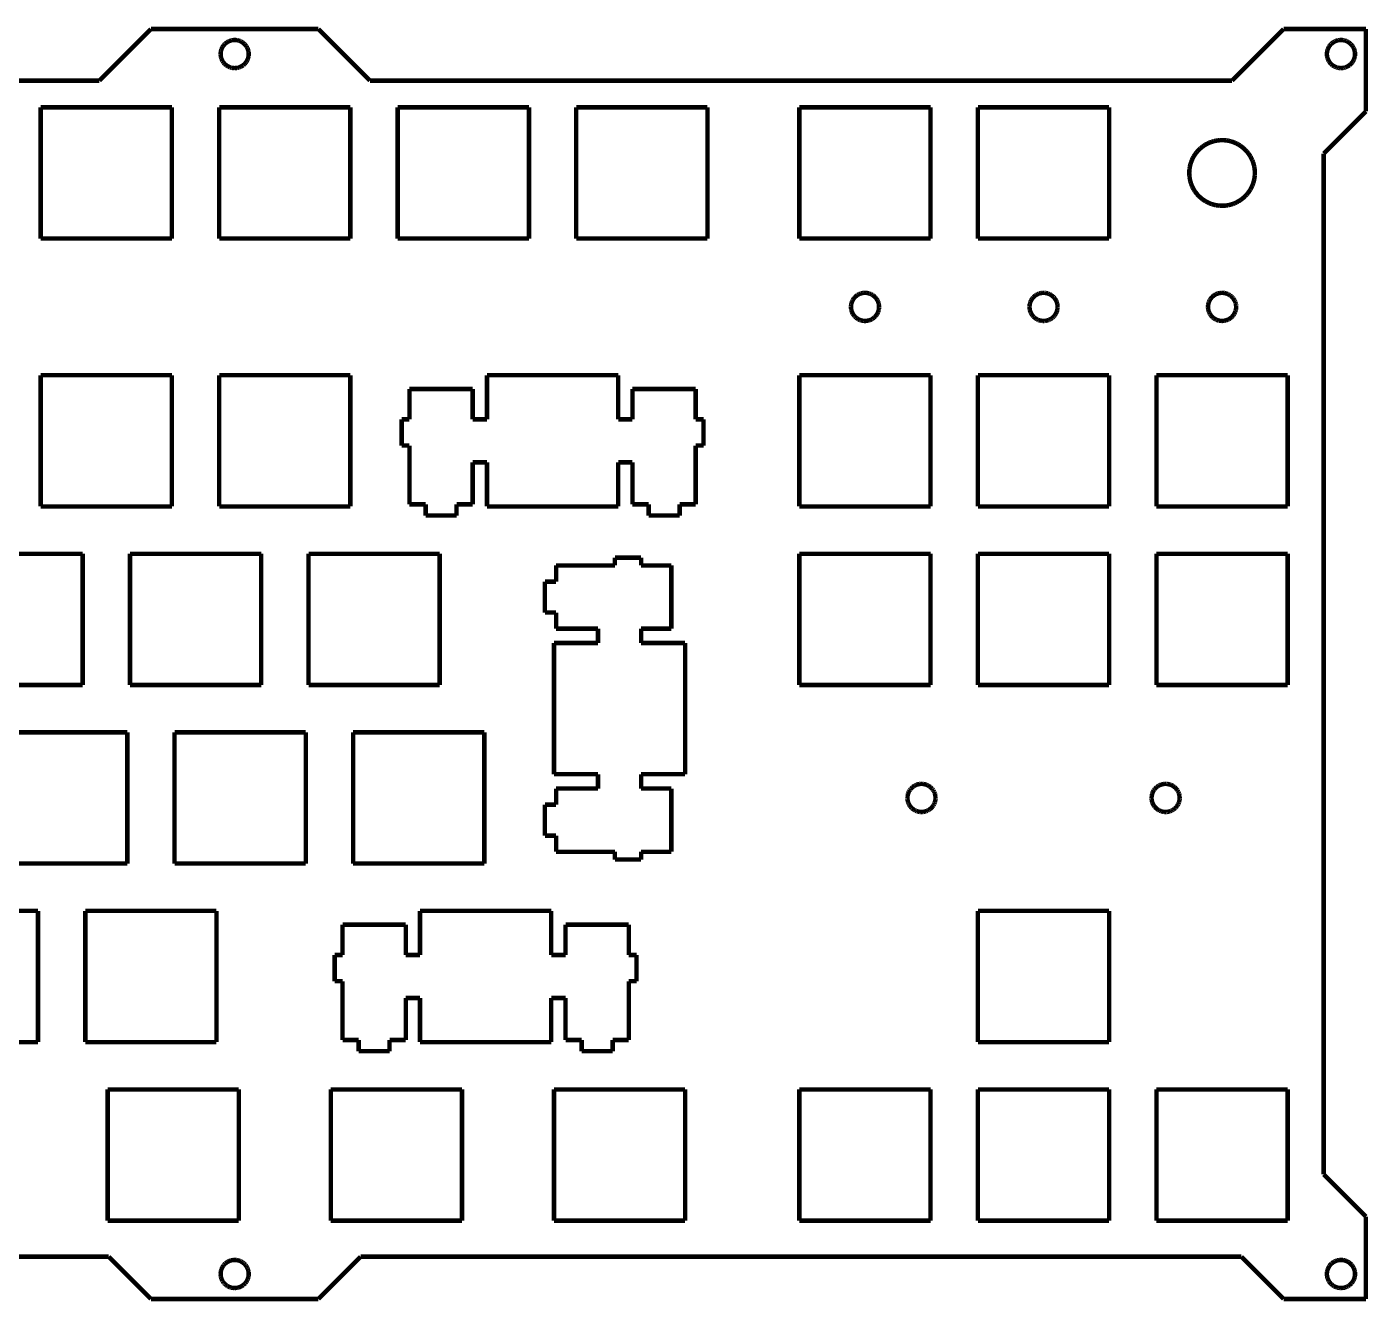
# Model space of a CAD drawing. Extents: x -178 to 181, y -79 to 57.
# Drawn here: x 38.3 to 181.4, y -78.7 to 57.2 of the extents above; entities that cross this region are included whole.
import ezdxf

# ---------------------------------------------------------------- set-up
doc = ezdxf.new("R2010")
doc.units = 0
doc.layers.add('PROFILEEDGES', color=7, linetype='CONTINUOUS')

msp = doc.modelspace()

# ---------------------------------------------------------------- linework, layer by layer
at = {"layer": 'PROFILEEDGES', "const_width": 0.48}
for points in [[(51.51, 56.97), (46.01, 51.47)], [(69.39, 56.97), (51.51, 56.97)], [(59.7, 55.6), (59.62, 55.55)], [(59.79, 55.65), (59.7, 55.6)], [(59.88, 55.69), (59.79, 55.65)], [(59.97, 55.72), (59.88, 55.69)], [(60.06, 55.75), (59.97, 55.72)], [(60.16, 55.78), (60.06, 55.75)], [(60.26, 55.79), (60.16, 55.78)], [(60.35, 55.8), (60.26, 55.79)], [(60.45, 55.8), (60.35, 55.8)], [(60.55, 55.8), (60.45, 55.8)], [(60.65, 55.79), (60.55, 55.8)], [(60.75, 55.78), (60.65, 55.79)], [(60.84, 55.75), (60.75, 55.78)], [(60.93, 55.72), (60.84, 55.75)], [(61.03, 55.69), (60.93, 55.72)], [(61.12, 55.65), (61.03, 55.69)], [(61.2, 55.6), (61.12, 55.65)], [(61.29, 55.55), (61.2, 55.6)], [(69.39, 56.97), (74.89, 51.47)], [(166.88, 51.47), (172.38, 56.97)], [(181.16, 56.97), (172.38, 56.97)], [(177.75, 55.6), (177.67, 55.55)], [(177.84, 55.65), (177.75, 55.6)], [(177.93, 55.69), (177.84, 55.65)], [(178.02, 55.72), (177.93, 55.69)], [(178.11, 55.75), (178.02, 55.72)], [(178.21, 55.78), (178.11, 55.75)], [(178.31, 55.79), (178.21, 55.78)], [(178.4, 55.8), (178.31, 55.79)], [(178.5, 55.8), (178.4, 55.8)], [(178.6, 55.8), (178.5, 55.8)], [(178.7, 55.79), (178.6, 55.8)], [(178.79, 55.78), (178.7, 55.79)], [(178.89, 55.75), (178.79, 55.78)], [(178.98, 55.72), (178.89, 55.75)], [(179.08, 55.69), (178.98, 55.72)], [(179.16, 55.65), (179.08, 55.69)], [(179.25, 55.6), (179.16, 55.65)], [(179.33, 55.55), (179.25, 55.6)], [(181.16, 56.97), (181.16, 48.18)], [(58.96, 54.4), (58.95, 54.3)], [(58.95, 54.3), (58.96, 54.21)], [(58.97, 54.5), (58.96, 54.4)], [(58.96, 54.21), (58.97, 54.11)], [(58.98, 54.6), (58.97, 54.5)], [(59, 54.69), (58.98, 54.6)], [(59.03, 54.79), (59, 54.69)], [(59.07, 54.88), (59.03, 54.79)], [(59.11, 54.97), (59.07, 54.88)], [(59.15, 55.05), (59.11, 54.97)], [(59.21, 55.14), (59.15, 55.05)], [(59.26, 55.22), (59.21, 55.14)], [(59.32, 55.29), (59.26, 55.22)], [(59.39, 55.37), (59.32, 55.29)], [(59.46, 55.43), (59.39, 55.37)], [(59.54, 55.49), (59.46, 55.43)], [(59.62, 55.55), (59.54, 55.49)], [(61.37, 55.49), (61.29, 55.55)], [(61.44, 55.43), (61.37, 55.49)], [(61.51, 55.37), (61.44, 55.43)], [(61.58, 55.29), (61.51, 55.37)], [(61.64, 55.22), (61.58, 55.29)], [(61.7, 55.14), (61.64, 55.22)], [(61.75, 55.05), (61.7, 55.14)], [(61.8, 54.97), (61.75, 55.05)], [(61.84, 54.88), (61.8, 54.97)], [(61.87, 54.79), (61.84, 54.88)], [(61.9, 54.69), (61.87, 54.79)], [(61.92, 54.6), (61.9, 54.69)], [(61.94, 54.5), (61.92, 54.6)], [(61.95, 54.4), (61.94, 54.5)], [(61.94, 54.11), (61.95, 54.21)], [(61.95, 54.3), (61.95, 54.4)], [(61.95, 54.21), (61.95, 54.3)], [(177.01, 54.5), (177, 54.4)], [(177, 54.4), (177, 54.3)], [(177, 54.3), (177, 54.21)], [(177, 54.21), (177.01, 54.11)], [(177.03, 54.6), (177.01, 54.5)], [(177.05, 54.69), (177.03, 54.6)], [(177.08, 54.79), (177.05, 54.69)], [(177.12, 54.88), (177.08, 54.79)], [(177.16, 54.97), (177.12, 54.88)], [(177.2, 55.05), (177.16, 54.97)], [(177.25, 55.14), (177.2, 55.05)], [(177.31, 55.22), (177.25, 55.14)], [(177.37, 55.29), (177.31, 55.22)], [(177.44, 55.37), (177.37, 55.29)], [(177.51, 55.43), (177.44, 55.37)], [(177.59, 55.49), (177.51, 55.43)], [(177.67, 55.55), (177.59, 55.49)], [(179.41, 55.49), (179.33, 55.55)], [(179.49, 55.43), (179.41, 55.49)], [(179.56, 55.37), (179.49, 55.43)], [(179.63, 55.29), (179.56, 55.37)], [(179.69, 55.22), (179.63, 55.29)], [(179.75, 55.14), (179.69, 55.22)], [(179.8, 55.05), (179.75, 55.14)], [(179.85, 54.97), (179.8, 55.05)], [(179.89, 54.88), (179.85, 54.97)], [(179.92, 54.79), (179.89, 54.88)], [(179.95, 54.69), (179.92, 54.79)], [(179.97, 54.6), (179.95, 54.69)], [(179.99, 54.5), (179.97, 54.6)], [(180, 54.4), (179.99, 54.5)], [(179.99, 54.11), (180, 54.21)], [(180, 54.3), (180, 54.4)], [(180, 54.21), (180, 54.3)], [(58.97, 54.11), (58.98, 54.01)], [(58.98, 54.01), (59, 53.92)], [(59, 53.92), (59.03, 53.82)], [(59.03, 53.82), (59.07, 53.73)], [(59.07, 53.73), (59.11, 53.64)], [(59.11, 53.64), (59.15, 53.55)], [(59.15, 53.55), (59.21, 53.47)], [(59.21, 53.47), (59.26, 53.39)], [(59.26, 53.39), (59.32, 53.32)], [(59.32, 53.32), (59.39, 53.24)], [(59.39, 53.24), (59.46, 53.18)], [(59.46, 53.18), (59.54, 53.11)], [(59.54, 53.11), (59.62, 53.06)], [(59.62, 53.06), (59.7, 53.01)], [(59.7, 53.01), (59.79, 52.96)], [(59.79, 52.96), (59.88, 52.92)], [(59.88, 52.92), (59.97, 52.88)], [(59.97, 52.88), (60.06, 52.86)], [(60.06, 52.86), (60.16, 52.83)], [(60.16, 52.83), (60.26, 52.82)], [(60.26, 52.82), (60.35, 52.81)], [(60.35, 52.81), (60.45, 52.8)], [(60.45, 52.8), (60.55, 52.81)], [(60.55, 52.81), (60.65, 52.82)], [(60.65, 52.82), (60.75, 52.83)], [(60.75, 52.83), (60.84, 52.86)], [(60.84, 52.86), (60.93, 52.88)], [(60.93, 52.88), (61.03, 52.92)], [(61.03, 52.92), (61.12, 52.96)], [(61.12, 52.96), (61.2, 53.01)], [(61.2, 53.01), (61.29, 53.06)], [(61.29, 53.06), (61.37, 53.11)], [(61.37, 53.11), (61.44, 53.18)], [(61.44, 53.18), (61.51, 53.24)], [(61.51, 53.24), (61.58, 53.32)], [(61.58, 53.32), (61.64, 53.39)], [(61.64, 53.39), (61.7, 53.47)], [(61.7, 53.47), (61.75, 53.55)], [(61.75, 53.55), (61.8, 53.64)], [(61.8, 53.64), (61.84, 53.73)], [(61.84, 53.73), (61.87, 53.82)], [(61.87, 53.82), (61.9, 53.92)], [(61.9, 53.92), (61.92, 54.01)], [(61.92, 54.01), (61.94, 54.11)], [(177.01, 54.11), (177.03, 54.01)], [(177.03, 54.01), (177.05, 53.92)], [(177.05, 53.92), (177.08, 53.82)], [(177.08, 53.82), (177.12, 53.73)], [(177.12, 53.73), (177.16, 53.64)], [(177.16, 53.64), (177.2, 53.55)], [(177.2, 53.55), (177.25, 53.47)], [(177.25, 53.47), (177.31, 53.39)], [(177.31, 53.39), (177.37, 53.32)], [(177.37, 53.32), (177.44, 53.24)], [(177.44, 53.24), (177.51, 53.18)], [(177.51, 53.18), (177.59, 53.11)], [(177.59, 53.11), (177.67, 53.06)], [(177.67, 53.06), (177.75, 53.01)], [(177.75, 53.01), (177.84, 52.96)], [(177.84, 52.96), (177.93, 52.92)], [(177.93, 52.92), (178.02, 52.88)], [(178.02, 52.88), (178.11, 52.86)], [(178.11, 52.86), (178.21, 52.83)], [(178.21, 52.83), (178.31, 52.82)], [(178.31, 52.82), (178.4, 52.81)], [(178.4, 52.81), (178.5, 52.8)], [(178.5, 52.8), (178.6, 52.81)], [(178.6, 52.81), (178.7, 52.82)], [(178.7, 52.82), (178.79, 52.83)], [(178.79, 52.83), (178.89, 52.86)], [(178.89, 52.86), (178.98, 52.88)], [(178.98, 52.88), (179.08, 52.92)], [(179.08, 52.92), (179.16, 52.96)], [(179.16, 52.96), (179.25, 53.01)], [(179.25, 53.01), (179.33, 53.06)], [(179.33, 53.06), (179.41, 53.11)], [(179.41, 53.11), (179.49, 53.18)], [(179.49, 53.18), (179.56, 53.24)], [(179.56, 53.24), (179.63, 53.32)], [(179.63, 53.32), (179.69, 53.39)], [(179.69, 53.39), (179.75, 53.47)], [(179.75, 53.47), (179.8, 53.55)], [(179.8, 53.55), (179.85, 53.64)], [(179.85, 53.64), (179.89, 53.73)], [(179.89, 53.73), (179.92, 53.82)], [(179.92, 53.82), (179.95, 53.92)], [(179.95, 53.92), (179.97, 54.01)], [(179.97, 54.01), (179.99, 54.11)], [(-43, 51.47), (46.01, 51.47)], [(166.88, 51.47), (74.89, 51.47)], [(39.75, 48.62), (53.75, 48.62)], [(39.75, 34.62), (39.75, 48.62)], [(53.75, 48.62), (53.75, 34.62)], [(58.8, 48.62), (72.8, 48.62)], [(58.8, 34.62), (58.8, 48.62)], [(72.8, 48.62), (72.8, 34.62)], [(77.85, 34.62), (77.85, 48.62)], [(77.85, 48.62), (91.85, 48.62)], [(91.85, 48.62), (91.85, 34.62)], [(96.9, 34.62), (96.9, 48.62)], [(96.9, 48.62), (110.9, 48.62)], [(110.9, 48.62), (110.9, 34.62)], [(120.71, 34.62), (120.71, 48.62)], [(120.71, 48.62), (134.71, 48.62)], [(134.71, 48.62), (134.71, 34.62)], [(139.76, 34.62), (139.76, 48.62)], [(139.76, 48.62), (153.76, 48.62)], [(153.76, 48.62), (153.76, 34.62)], [(181.16, 48.18), (176.66, 43.68)], [(163.51, 44.25), (163.34, 44.09)], [(163.68, 44.39), (163.51, 44.25)], [(163.87, 44.53), (163.68, 44.39)], [(164.06, 44.65), (163.87, 44.53)], [(164.27, 44.76), (164.06, 44.65)], [(164.47, 44.85), (164.27, 44.76)], [(164.69, 44.93), (164.47, 44.85)], [(164.91, 45), (164.69, 44.93)], [(165.13, 45.05), (164.91, 45)], [(165.36, 45.09), (165.13, 45.05)], [(165.59, 45.11), (165.36, 45.09)], [(165.81, 45.12), (165.59, 45.11)], [(166.04, 45.11), (165.81, 45.12)], [(166.27, 45.09), (166.04, 45.11)], [(166.5, 45.05), (166.27, 45.09)], [(166.72, 45), (166.5, 45.05)], [(166.94, 44.93), (166.72, 45)], [(167.15, 44.85), (166.94, 44.93)], [(167.36, 44.76), (167.15, 44.85)], [(167.56, 44.65), (167.36, 44.76)], [(167.76, 44.53), (167.56, 44.65)], [(167.94, 44.39), (167.76, 44.53)], [(168.12, 44.25), (167.94, 44.39)], [(168.29, 44.09), (168.12, 44.25)], [(162.5, 42.74), (162.43, 42.52)], [(162.58, 42.96), (162.5, 42.74)], [(162.67, 43.16), (162.58, 42.96)], [(162.78, 43.37), (162.67, 43.16)], [(162.9, 43.56), (162.78, 43.37)], [(163.04, 43.75), (162.9, 43.56)], [(163.18, 43.92), (163.04, 43.75)], [(163.34, 44.09), (163.18, 43.92)], [(168.45, 43.92), (168.29, 44.09)], [(168.59, 43.75), (168.45, 43.92)], [(168.72, 43.56), (168.59, 43.75)], [(168.85, 43.37), (168.72, 43.56)], [(168.95, 43.16), (168.85, 43.37)], [(169.05, 42.96), (168.95, 43.16)], [(169.13, 42.74), (169.05, 42.96)], [(169.19, 42.52), (169.13, 42.74)], [(176.66, 43.68), (176.66, -65.22)], [(162.32, 41.85), (162.31, 41.62)], [(162.31, 41.62), (162.32, 41.39)], [(162.34, 42.07), (162.32, 41.85)], [(162.32, 41.39), (162.34, 41.16)], [(162.38, 42.3), (162.34, 42.07)], [(162.43, 42.52), (162.38, 42.3)], [(169.25, 42.3), (169.19, 42.52)], [(169.28, 42.07), (169.25, 42.3)], [(169.31, 41.85), (169.28, 42.07)], [(169.28, 41.16), (169.31, 41.39)], [(169.31, 41.62), (169.31, 41.85)], [(169.31, 41.39), (169.31, 41.62)], [(162.34, 41.16), (162.38, 40.93)], [(162.38, 40.93), (162.43, 40.71)], [(162.43, 40.71), (162.5, 40.49)], [(162.5, 40.49), (162.58, 40.28)], [(162.58, 40.28), (162.67, 40.07)], [(162.67, 40.07), (162.78, 39.87)], [(162.78, 39.87), (162.9, 39.67)], [(168.72, 39.67), (168.85, 39.87)], [(168.85, 39.87), (168.95, 40.07)], [(168.95, 40.07), (169.05, 40.28)], [(169.05, 40.28), (169.13, 40.49)], [(169.13, 40.49), (169.19, 40.71)], [(169.19, 40.71), (169.25, 40.93)], [(169.25, 40.93), (169.28, 41.16)], [(162.9, 39.67), (163.04, 39.49)], [(163.04, 39.49), (163.18, 39.31)], [(163.18, 39.31), (163.34, 39.14)], [(163.34, 39.14), (163.51, 38.99)], [(163.51, 38.99), (163.68, 38.84)], [(163.68, 38.84), (163.87, 38.71)], [(163.87, 38.71), (164.06, 38.59)], [(164.06, 38.59), (164.27, 38.48)], [(164.27, 38.48), (164.47, 38.38)], [(167.15, 38.38), (167.36, 38.48)], [(167.36, 38.48), (167.56, 38.59)], [(167.56, 38.59), (167.76, 38.71)], [(167.76, 38.71), (167.94, 38.84)], [(167.94, 38.84), (168.12, 38.99)], [(168.12, 38.99), (168.29, 39.14)], [(168.29, 39.14), (168.45, 39.31)], [(168.45, 39.31), (168.59, 39.49)], [(168.59, 39.49), (168.72, 39.67)], [(164.47, 38.38), (164.69, 38.3)], [(164.69, 38.3), (164.91, 38.24)], [(164.91, 38.24), (165.13, 38.18)], [(165.13, 38.18), (165.36, 38.15)], [(165.36, 38.15), (165.59, 38.12)], [(165.59, 38.12), (165.81, 38.12)], [(165.81, 38.12), (166.04, 38.12)], [(166.04, 38.12), (166.27, 38.15)], [(166.27, 38.15), (166.5, 38.18)], [(166.5, 38.18), (166.72, 38.24)], [(166.72, 38.24), (166.94, 38.3)], [(166.94, 38.3), (167.15, 38.38)], [(53.75, 34.62), (39.75, 34.62)], [(72.8, 34.62), (58.8, 34.62)], [(91.85, 34.62), (77.85, 34.62)], [(110.9, 34.62), (96.9, 34.62)], [(134.71, 34.62), (120.71, 34.62)], [(153.76, 34.62), (139.76, 34.62)], [(126.69, 28.42), (126.62, 28.36)], [(126.76, 28.48), (126.69, 28.42)], [(126.83, 28.54), (126.76, 28.48)], [(126.91, 28.6), (126.83, 28.54)], [(126.99, 28.64), (126.91, 28.6)], [(127.08, 28.69), (126.99, 28.64)], [(127.16, 28.72), (127.08, 28.69)], [(127.25, 28.76), (127.16, 28.72)], [(127.34, 28.78), (127.25, 28.76)], [(127.43, 28.8), (127.34, 28.78)], [(127.53, 28.82), (127.43, 28.8)], [(127.62, 28.83), (127.53, 28.82)], [(127.71, 28.83), (127.62, 28.83)], [(127.81, 28.83), (127.71, 28.83)], [(127.9, 28.82), (127.81, 28.83)], [(128, 28.8), (127.9, 28.82)], [(128.09, 28.78), (128, 28.8)], [(128.18, 28.76), (128.09, 28.78)], [(128.27, 28.72), (128.18, 28.76)], [(128.35, 28.69), (128.27, 28.72)], [(128.44, 28.64), (128.35, 28.69)], [(128.52, 28.6), (128.44, 28.64)], [(128.6, 28.54), (128.52, 28.6)], [(128.67, 28.48), (128.6, 28.54)], [(128.74, 28.42), (128.67, 28.48)], [(128.81, 28.36), (128.74, 28.42)], [(145.67, 28.36), (145.74, 28.42)], [(145.74, 28.42), (145.81, 28.48)], [(145.81, 28.48), (145.88, 28.54)], [(145.88, 28.54), (145.96, 28.6)], [(145.96, 28.6), (146.04, 28.64)], [(146.04, 28.64), (146.13, 28.69)], [(146.13, 28.69), (146.21, 28.72)], [(146.21, 28.72), (146.3, 28.76)], [(146.3, 28.76), (146.39, 28.78)], [(146.39, 28.78), (146.48, 28.8)], [(146.48, 28.8), (146.58, 28.82)], [(146.58, 28.82), (146.67, 28.83)], [(146.67, 28.83), (146.76, 28.83)], [(146.76, 28.83), (146.86, 28.83)], [(146.86, 28.83), (146.95, 28.82)], [(146.95, 28.82), (147.05, 28.8)], [(147.05, 28.8), (147.14, 28.78)], [(147.14, 28.78), (147.23, 28.76)], [(147.23, 28.76), (147.32, 28.72)], [(147.32, 28.72), (147.4, 28.69)], [(147.4, 28.69), (147.49, 28.64)], [(147.49, 28.64), (147.57, 28.6)], [(147.57, 28.6), (147.65, 28.54)], [(147.65, 28.54), (147.72, 28.48)], [(147.72, 28.48), (147.79, 28.42)], [(147.79, 28.42), (147.86, 28.36)], [(164.75, 28.39), (164.69, 28.32)], [(164.82, 28.45), (164.75, 28.39)], [(164.89, 28.51), (164.82, 28.45)], [(164.97, 28.57), (164.89, 28.51)], [(165.05, 28.62), (164.97, 28.57)], [(165.13, 28.67), (165.05, 28.62)], [(165.22, 28.71), (165.13, 28.67)], [(165.31, 28.74), (165.22, 28.71)], [(165.39, 28.77), (165.31, 28.74)], [(165.49, 28.79), (165.39, 28.77)], [(165.58, 28.81), (165.49, 28.79)], [(165.67, 28.82), (165.58, 28.81)], [(165.77, 28.83), (165.67, 28.82)], [(165.86, 28.83), (165.77, 28.83)], [(165.95, 28.82), (165.86, 28.83)], [(166.05, 28.81), (165.95, 28.82)], [(166.14, 28.79), (166.05, 28.81)], [(166.23, 28.77), (166.14, 28.79)], [(166.32, 28.74), (166.23, 28.77)], [(166.41, 28.71), (166.32, 28.74)], [(166.49, 28.67), (166.41, 28.71)], [(166.58, 28.62), (166.49, 28.67)], [(166.66, 28.57), (166.58, 28.62)], [(166.73, 28.51), (166.66, 28.57)], [(166.81, 28.45), (166.73, 28.51)], [(166.87, 28.39), (166.81, 28.45)], [(166.94, 28.32), (166.87, 28.39)], [(126.22, 27.42), (126.21, 27.33)], [(126.21, 27.33), (126.22, 27.23)], [(126.23, 27.52), (126.22, 27.42)], [(126.22, 27.23), (126.23, 27.14)], [(126.24, 27.61), (126.23, 27.52)], [(126.23, 27.14), (126.24, 27.05)], [(126.26, 27.7), (126.24, 27.61)], [(126.24, 27.05), (126.26, 26.96)], [(126.29, 27.79), (126.26, 27.7)], [(126.26, 26.96), (126.29, 26.87)], [(126.32, 27.88), (126.29, 27.79)], [(126.36, 27.97), (126.32, 27.88)], [(126.4, 28.05), (126.36, 27.97)], [(126.45, 28.13), (126.4, 28.05)], [(126.5, 28.21), (126.45, 28.13)], [(126.56, 28.29), (126.5, 28.21)], [(126.62, 28.36), (126.56, 28.29)], [(128.87, 28.29), (128.81, 28.36)], [(128.93, 28.21), (128.87, 28.29)], [(128.98, 28.13), (128.93, 28.21)], [(129.03, 28.05), (128.98, 28.13)], [(129.07, 27.97), (129.03, 28.05)], [(129.11, 27.88), (129.07, 27.97)], [(129.14, 27.79), (129.11, 27.88)], [(129.17, 27.7), (129.14, 27.79)], [(129.14, 26.87), (129.17, 26.96)], [(129.19, 27.61), (129.17, 27.7)], [(129.17, 26.96), (129.19, 27.05)], [(129.2, 27.52), (129.19, 27.61)], [(129.19, 27.05), (129.2, 27.14)], [(129.21, 27.42), (129.2, 27.52)], [(129.2, 27.14), (129.21, 27.23)], [(129.21, 27.33), (129.21, 27.42)], [(129.21, 27.23), (129.21, 27.33)], [(145.26, 27.33), (145.27, 27.42)], [(145.27, 27.23), (145.26, 27.33)], [(145.27, 27.42), (145.28, 27.52)], [(145.28, 27.14), (145.27, 27.23)], [(145.28, 27.52), (145.29, 27.61)], [(145.29, 27.05), (145.28, 27.14)], [(145.29, 27.61), (145.31, 27.7)], [(145.31, 26.96), (145.29, 27.05)], [(145.31, 27.7), (145.34, 27.79)], [(145.34, 26.87), (145.31, 26.96)], [(145.34, 27.79), (145.37, 27.88)], [(145.37, 27.88), (145.41, 27.97)], [(145.41, 27.97), (145.45, 28.05)], [(145.45, 28.05), (145.5, 28.13)], [(145.5, 28.13), (145.55, 28.21)], [(145.55, 28.21), (145.61, 28.29)], [(145.61, 28.29), (145.67, 28.36)], [(147.86, 28.36), (147.92, 28.29)], [(147.92, 28.29), (147.98, 28.21)], [(147.98, 28.21), (148.03, 28.13)], [(148.03, 28.13), (148.08, 28.05)], [(148.08, 28.05), (148.12, 27.97)], [(148.12, 27.97), (148.16, 27.88)], [(148.16, 27.88), (148.19, 27.79)], [(148.19, 27.79), (148.22, 27.7)], [(148.22, 26.96), (148.19, 26.87)], [(148.22, 27.7), (148.24, 27.61)], [(148.24, 27.05), (148.22, 26.96)], [(148.24, 27.61), (148.25, 27.52)], [(148.25, 27.14), (148.24, 27.05)], [(148.25, 27.52), (148.26, 27.42)], [(148.26, 27.23), (148.25, 27.14)], [(148.26, 27.42), (148.26, 27.33)], [(148.26, 27.33), (148.26, 27.23)], [(164.32, 27.47), (164.31, 27.38)], [(164.31, 27.38), (164.31, 27.28)], [(164.31, 27.28), (164.32, 27.19)], [(164.33, 27.56), (164.32, 27.47)], [(164.32, 27.19), (164.33, 27.09)], [(164.35, 27.66), (164.33, 27.56)], [(164.33, 27.09), (164.35, 27)], [(164.37, 27.75), (164.35, 27.66)], [(164.35, 27), (164.37, 26.91)], [(164.4, 27.84), (164.37, 27.75)], [(164.44, 27.92), (164.4, 27.84)], [(164.48, 28.01), (164.44, 27.92)], [(164.52, 28.09), (164.48, 28.01)], [(164.57, 28.17), (164.52, 28.09)], [(164.63, 28.25), (164.57, 28.17)], [(164.69, 28.32), (164.63, 28.25)], [(167, 28.25), (166.94, 28.32)], [(167.05, 28.17), (167, 28.25)], [(167.1, 28.09), (167.05, 28.17)], [(167.15, 28.01), (167.1, 28.09)], [(167.19, 27.93), (167.15, 28.01)], [(167.23, 27.84), (167.19, 27.93)], [(167.25, 27.75), (167.23, 27.84)], [(167.28, 27.66), (167.25, 27.75)], [(167.25, 26.91), (167.28, 27)], [(167.3, 27.56), (167.28, 27.66)], [(167.28, 27), (167.3, 27.1)], [(167.31, 27.47), (167.3, 27.56)], [(167.3, 27.1), (167.31, 27.19)], [(167.31, 27.38), (167.31, 27.47)], [(167.31, 27.28), (167.31, 27.38)], [(167.31, 27.19), (167.31, 27.28)], [(126.29, 26.87), (126.32, 26.78)], [(126.32, 26.78), (126.36, 26.69)], [(126.36, 26.69), (126.4, 26.61)], [(126.4, 26.61), (126.45, 26.53)], [(126.45, 26.53), (126.5, 26.45)], [(126.5, 26.45), (126.56, 26.37)], [(126.56, 26.37), (126.62, 26.3)], [(126.62, 26.3), (126.69, 26.24)], [(126.69, 26.24), (126.76, 26.17)], [(126.76, 26.17), (126.83, 26.12)], [(126.83, 26.12), (126.91, 26.06)], [(126.91, 26.06), (126.99, 26.01)], [(126.99, 26.01), (127.08, 25.97)], [(127.08, 25.97), (127.16, 25.93)], [(127.16, 25.93), (127.25, 25.9)], [(127.25, 25.9), (127.34, 25.88)], [(127.34, 25.88), (127.43, 25.86)], [(127.43, 25.86), (127.53, 25.84)], [(127.53, 25.84), (127.62, 25.83)], [(127.62, 25.83), (127.71, 25.83)], [(127.71, 25.83), (127.81, 25.83)], [(127.81, 25.83), (127.9, 25.84)], [(127.9, 25.84), (128, 25.86)], [(128, 25.86), (128.09, 25.88)], [(128.09, 25.88), (128.18, 25.9)], [(128.18, 25.9), (128.27, 25.93)], [(128.27, 25.93), (128.35, 25.97)], [(128.35, 25.97), (128.44, 26.01)], [(128.44, 26.01), (128.52, 26.06)], [(128.52, 26.06), (128.6, 26.12)], [(128.6, 26.12), (128.67, 26.17)], [(128.67, 26.17), (128.74, 26.24)], [(128.74, 26.24), (128.81, 26.3)], [(128.81, 26.3), (128.87, 26.37)], [(128.87, 26.37), (128.93, 26.45)], [(128.93, 26.45), (128.98, 26.53)], [(128.98, 26.53), (129.03, 26.61)], [(129.03, 26.61), (129.07, 26.69)], [(129.07, 26.69), (129.11, 26.78)], [(129.11, 26.78), (129.14, 26.87)], [(145.37, 26.78), (145.34, 26.87)], [(145.41, 26.69), (145.37, 26.78)], [(145.45, 26.61), (145.41, 26.69)], [(145.5, 26.53), (145.45, 26.61)], [(145.55, 26.45), (145.5, 26.53)], [(145.61, 26.37), (145.55, 26.45)], [(145.67, 26.3), (145.61, 26.37)], [(145.74, 26.24), (145.67, 26.3)], [(145.81, 26.17), (145.74, 26.24)], [(145.88, 26.12), (145.81, 26.17)], [(145.96, 26.06), (145.88, 26.12)], [(146.04, 26.01), (145.96, 26.06)], [(146.13, 25.97), (146.04, 26.01)], [(146.21, 25.93), (146.13, 25.97)], [(146.3, 25.9), (146.21, 25.93)], [(146.39, 25.88), (146.3, 25.9)], [(146.48, 25.86), (146.39, 25.88)], [(146.58, 25.84), (146.48, 25.86)], [(146.67, 25.83), (146.58, 25.84)], [(146.76, 25.83), (146.67, 25.83)], [(146.86, 25.83), (146.76, 25.83)], [(146.95, 25.84), (146.86, 25.83)], [(147.05, 25.86), (146.95, 25.84)], [(147.14, 25.88), (147.05, 25.86)], [(147.23, 25.9), (147.14, 25.88)], [(147.32, 25.93), (147.23, 25.9)], [(147.4, 25.97), (147.32, 25.93)], [(147.49, 26.01), (147.4, 25.97)], [(147.57, 26.06), (147.49, 26.01)], [(147.65, 26.12), (147.57, 26.06)], [(147.72, 26.17), (147.65, 26.12)], [(147.79, 26.24), (147.72, 26.17)], [(147.86, 26.3), (147.79, 26.24)], [(147.92, 26.37), (147.86, 26.3)], [(147.98, 26.45), (147.92, 26.37)], [(148.03, 26.53), (147.98, 26.45)], [(148.08, 26.61), (148.03, 26.53)], [(148.12, 26.69), (148.08, 26.61)], [(148.16, 26.78), (148.12, 26.69)], [(148.19, 26.87), (148.16, 26.78)], [(164.37, 26.91), (164.4, 26.82)], [(164.4, 26.82), (164.44, 26.73)], [(164.44, 26.73), (164.48, 26.65)], [(164.48, 26.65), (164.52, 26.56)], [(164.52, 26.56), (164.57, 26.49)], [(164.57, 26.49), (164.63, 26.41)], [(164.63, 26.41), (164.69, 26.34)], [(164.69, 26.34), (164.75, 26.27)], [(164.75, 26.27), (164.82, 26.2)], [(164.82, 26.2), (164.9, 26.14)], [(164.9, 26.14), (164.97, 26.09)], [(164.97, 26.09), (165.05, 26.04)], [(165.05, 26.04), (165.13, 25.99)], [(165.13, 25.99), (165.22, 25.95)], [(165.22, 25.95), (165.31, 25.92)], [(165.31, 25.92), (165.4, 25.89)], [(165.4, 25.89), (165.49, 25.86)], [(165.49, 25.86), (165.58, 25.85)], [(165.58, 25.85), (165.67, 25.84)], [(165.67, 25.84), (165.77, 25.83)], [(165.77, 25.83), (165.86, 25.83)], [(165.86, 25.83), (165.96, 25.84)], [(165.96, 25.84), (166.05, 25.85)], [(166.05, 25.85), (166.14, 25.87)], [(166.14, 25.87), (166.23, 25.89)], [(166.23, 25.89), (166.32, 25.92)], [(166.32, 25.92), (166.41, 25.95)], [(166.41, 25.95), (166.5, 25.99)], [(166.5, 25.99), (166.58, 26.04)], [(166.58, 26.04), (166.66, 26.09)], [(166.66, 26.09), (166.73, 26.14)], [(166.73, 26.14), (166.81, 26.2)], [(166.81, 26.2), (166.88, 26.27)], [(166.88, 26.27), (166.94, 26.34)], [(166.94, 26.34), (167, 26.41)], [(167, 26.41), (167.06, 26.49)], [(167.06, 26.49), (167.11, 26.57)], [(167.11, 26.57), (167.15, 26.65)], [(167.15, 26.65), (167.19, 26.73)], [(167.19, 26.73), (167.23, 26.82)], [(167.23, 26.82), (167.25, 26.91)], [(39.75, 6.04), (39.75, 20.04)], [(39.75, 20.04), (53.75, 20.04)], [(53.75, 20.04), (53.75, 6.04)], [(58.8, 20.04), (72.8, 20.04)], [(58.8, 6.04), (58.8, 20.04)], [(72.8, 20.04), (72.8, 6.04)], [(87.38, 20.04), (87.38, 15.34)], [(101.38, 20.04), (87.38, 20.04)], [(101.38, 15.34), (101.38, 20.04)], [(120.71, 20.04), (134.71, 20.04)], [(120.71, 6.04), (120.71, 20.04)], [(134.71, 20.04), (134.71, 6.04)], [(139.76, 20.04), (153.76, 20.04)], [(139.76, 6.04), (139.76, 20.04)], [(153.76, 20.04), (153.76, 6.04)], [(158.81, 6.04), (158.81, 20.04)], [(158.81, 20.04), (172.81, 20.04)], [(172.81, 20.04), (172.81, 6.04)], [(79.1, 18.57), (79.1, 15.34)], [(85.85, 18.57), (79.1, 18.57)], [(85.85, 15.34), (85.85, 18.57)], [(102.9, 18.57), (102.9, 15.34)], [(109.65, 18.57), (102.9, 18.57)], [(109.65, 15.34), (109.65, 18.57)], [(78.28, 15.34), (78.28, 12.54)], [(79.1, 15.34), (78.28, 15.34)], [(87.38, 15.34), (85.85, 15.34)], [(102.9, 15.34), (101.38, 15.34)], [(110.48, 15.34), (109.65, 15.34)], [(110.48, 12.54), (110.48, 15.34)], [(78.28, 12.54), (79.1, 12.54)], [(79.1, 12.54), (79.1, 6.27)], [(109.65, 12.54), (110.48, 12.54)], [(109.65, 6.27), (109.65, 12.54)], [(85.85, 10.74), (87.38, 10.74)], [(85.85, 6.27), (85.85, 10.74)], [(87.38, 10.74), (87.38, 6.04)], [(101.38, 10.74), (102.9, 10.74)], [(101.38, 6.04), (101.38, 10.74)], [(102.9, 10.74), (102.9, 6.27)], [(53.75, 6.04), (39.75, 6.04)], [(72.8, 6.04), (58.8, 6.04)], [(79.1, 6.27), (80.83, 6.27)], [(80.83, 6.27), (80.83, 5.07)], [(84.13, 6.27), (85.85, 6.27)], [(84.13, 5.07), (84.13, 6.27)], [(87.38, 6.04), (101.38, 6.04)], [(102.9, 6.27), (104.63, 6.27)], [(104.63, 6.27), (104.63, 5.07)], [(107.93, 6.27), (109.65, 6.27)], [(107.93, 5.07), (107.93, 6.27)], [(134.71, 6.04), (120.71, 6.04)], [(153.76, 6.04), (139.76, 6.04)], [(172.81, 6.04), (158.81, 6.04)], [(80.83, 5.07), (84.13, 5.07)], [(104.63, 5.07), (107.93, 5.07)], [(30.23, 0.99), (44.23, 0.99)], [(44.23, 0.99), (44.23, -13.01)], [(49.28, -13.01), (49.28, 0.99)], [(49.28, 0.99), (63.28, 0.99)], [(63.28, 0.99), (63.28, -13.01)], [(68.33, 0.99), (82.33, 0.99)], [(68.33, -13.01), (68.33, 0.99)], [(82.33, 0.99), (82.33, -13.01)], [(103.82, 0.57), (101.02, 0.57)], [(101.02, 0.57), (101.02, -0.26)], [(103.82, -0.26), (103.82, 0.57)], [(120.71, 0.99), (134.71, 0.99)], [(120.71, -13.01), (120.71, 0.99)], [(134.71, 0.99), (134.71, -13.01)], [(139.76, 0.99), (153.76, 0.99)], [(139.76, -13.01), (139.76, 0.99)], [(153.76, 0.99), (153.76, -13.01)], [(158.81, 0.99), (172.81, 0.99)], [(158.81, -13.01), (158.81, 0.99)], [(172.81, 0.99), (172.81, -13.01)], [(101.02, -0.26), (94.75, -0.26)], [(94.75, -0.26), (94.75, -1.98)], [(107.05, -0.26), (103.82, -0.26)], [(107.05, -7.01), (107.05, -0.26)], [(94.75, -1.98), (93.55, -1.98)], [(93.55, -1.98), (93.55, -5.28)], [(93.55, -5.28), (94.75, -5.28)], [(94.75, -5.28), (94.75, -7.01)], [(94.75, -7.01), (99.22, -7.01)], [(99.22, -7.01), (99.22, -8.53)], [(103.82, -8.53), (103.82, -7.01)], [(103.82, -7.01), (107.05, -7.01)], [(94.52, -8.53), (94.52, -22.53)], [(99.22, -8.53), (94.52, -8.53)], [(108.52, -8.53), (103.82, -8.53)], [(108.52, -22.53), (108.52, -8.53)], [(44.23, -13.01), (30.23, -13.01)], [(63.28, -13.01), (49.28, -13.01)], [(82.33, -13.01), (68.33, -13.01)], [(134.71, -13.01), (120.71, -13.01)], [(153.76, -13.01), (139.76, -13.01)], [(172.81, -13.01), (158.81, -13.01)], [(34.99, -18.06), (48.99, -18.06)], [(48.99, -18.06), (48.99, -32.06)], [(54.04, -18.06), (68.04, -18.06)], [(54.04, -32.06), (54.04, -18.06)], [(68.04, -18.06), (68.04, -32.06)], [(73.09, -18.06), (87.09, -18.06)], [(73.09, -32.06), (73.09, -18.06)], [(87.09, -18.06), (87.09, -32.06)], [(94.52, -22.53), (99.22, -22.53)], [(99.22, -22.53), (99.22, -24.06)], [(103.82, -24.06), (103.82, -22.53)], [(103.82, -22.53), (108.52, -22.53)], [(94.75, -24.06), (94.75, -25.78)], [(99.22, -24.06), (94.75, -24.06)], [(107.05, -24.06), (103.82, -24.06)], [(107.05, -30.81), (107.05, -24.06)], [(132.31, -24.6), (132.34, -24.51)], [(132.34, -24.51), (132.38, -24.42)], [(132.38, -24.42), (132.42, -24.34)], [(132.42, -24.34), (132.47, -24.25)], [(132.47, -24.25), (132.53, -24.18)], [(132.53, -24.18), (132.58, -24.1)], [(132.58, -24.1), (132.65, -24.03)], [(132.65, -24.03), (132.71, -23.97)], [(132.71, -23.97), (132.78, -23.9)], [(132.78, -23.9), (132.86, -23.85)], [(132.86, -23.85), (132.94, -23.79)], [(132.94, -23.79), (133.02, -23.74)], [(133.02, -23.74), (133.1, -23.7)], [(133.1, -23.7), (133.19, -23.66)], [(133.19, -23.66), (133.28, -23.63)], [(133.28, -23.63), (133.37, -23.61)], [(133.37, -23.61), (133.46, -23.59)], [(133.46, -23.59), (133.55, -23.57)], [(133.55, -23.57), (133.65, -23.56)], [(133.65, -23.56), (133.74, -23.56)], [(133.74, -23.56), (133.83, -23.56)], [(133.83, -23.56), (133.93, -23.57)], [(133.93, -23.57), (134.02, -23.59)], [(134.02, -23.59), (134.11, -23.61)], [(134.11, -23.61), (134.2, -23.63)], [(134.2, -23.63), (134.29, -23.66)], [(134.29, -23.66), (134.38, -23.7)], [(134.38, -23.7), (134.46, -23.74)], [(134.46, -23.74), (134.54, -23.79)], [(134.54, -23.79), (134.62, -23.85)], [(134.62, -23.85), (134.7, -23.9)], [(134.7, -23.9), (134.77, -23.97)], [(134.77, -23.97), (134.83, -24.03)], [(134.83, -24.03), (134.9, -24.1)], [(134.9, -24.1), (134.95, -24.18)], [(134.95, -24.18), (135.01, -24.25)], [(135.01, -24.25), (135.05, -24.34)], [(135.05, -24.34), (135.1, -24.42)], [(135.1, -24.42), (135.13, -24.51)], [(135.13, -24.51), (135.17, -24.6)], [(158.36, -24.6), (158.39, -24.51)], [(158.39, -24.51), (158.43, -24.42)], [(158.43, -24.42), (158.47, -24.34)], [(158.47, -24.34), (158.52, -24.25)], [(158.52, -24.25), (158.58, -24.18)], [(158.58, -24.18), (158.63, -24.1)], [(158.63, -24.1), (158.7, -24.03)], [(158.7, -24.03), (158.76, -23.97)], [(158.76, -23.97), (158.83, -23.9)], [(158.83, -23.9), (158.91, -23.85)], [(158.91, -23.85), (158.99, -23.79)], [(158.99, -23.79), (159.07, -23.74)], [(159.07, -23.74), (159.15, -23.7)], [(159.15, -23.7), (159.24, -23.66)], [(159.24, -23.66), (159.33, -23.63)], [(159.33, -23.63), (159.42, -23.61)], [(159.42, -23.61), (159.51, -23.59)], [(159.51, -23.59), (159.6, -23.57)], [(159.6, -23.57), (159.69, -23.56)], [(159.69, -23.56), (159.79, -23.56)], [(159.79, -23.56), (159.88, -23.56)], [(159.88, -23.56), (159.98, -23.57)], [(159.98, -23.57), (160.07, -23.59)], [(160.07, -23.59), (160.16, -23.61)], [(160.16, -23.61), (160.25, -23.63)], [(160.25, -23.63), (160.34, -23.66)], [(160.34, -23.66), (160.43, -23.7)], [(160.43, -23.7), (160.51, -23.74)], [(160.51, -23.74), (160.59, -23.79)], [(160.59, -23.79), (160.67, -23.85)], [(160.67, -23.85), (160.74, -23.9)], [(160.74, -23.9), (160.82, -23.97)], [(160.82, -23.97), (160.88, -24.03)], [(160.88, -24.03), (160.94, -24.1)], [(160.94, -24.1), (161, -24.18)], [(161, -24.18), (161.06, -24.25)], [(161.06, -24.25), (161.1, -24.34)], [(161.1, -24.34), (161.15, -24.42)], [(161.15, -24.42), (161.18, -24.51)], [(161.18, -24.51), (161.22, -24.6)], [(93.55, -25.78), (93.55, -29.08)], [(94.75, -25.78), (93.55, -25.78)], [(132.24, -24.96), (132.25, -24.87)], [(132.24, -25.06), (132.24, -24.96)], [(132.24, -25.15), (132.24, -25.06)], [(132.25, -25.25), (132.24, -25.15)], [(132.25, -24.87), (132.27, -24.78)], [(132.27, -25.34), (132.25, -25.25)], [(132.27, -24.78), (132.29, -24.69)], [(132.29, -25.43), (132.27, -25.34)], [(132.29, -24.69), (132.31, -24.6)], [(132.31, -25.52), (132.29, -25.43)], [(132.34, -25.61), (132.31, -25.52)], [(132.38, -25.7), (132.34, -25.61)], [(132.42, -25.78), (132.38, -25.7)], [(132.47, -25.86), (132.42, -25.78)], [(132.53, -25.94), (132.47, -25.86)], [(132.58, -26.01), (132.53, -25.94)], [(134.95, -25.94), (134.9, -26.01)], [(135.01, -25.86), (134.95, -25.94)], [(135.05, -25.78), (135.01, -25.86)], [(135.1, -25.7), (135.05, -25.78)], [(135.13, -25.61), (135.1, -25.7)], [(135.17, -25.52), (135.13, -25.61)], [(135.17, -24.6), (135.19, -24.69)], [(135.19, -25.43), (135.17, -25.52)], [(135.19, -24.69), (135.21, -24.78)], [(135.21, -25.34), (135.19, -25.43)], [(135.21, -24.78), (135.23, -24.87)], [(135.23, -25.25), (135.21, -25.34)], [(135.23, -24.87), (135.24, -24.96)], [(135.24, -25.15), (135.23, -25.25)], [(135.24, -24.96), (135.24, -25.06)], [(135.24, -25.06), (135.24, -25.15)], [(158.29, -24.96), (158.3, -24.87)], [(158.29, -25.06), (158.29, -24.96)], [(158.29, -25.15), (158.29, -25.06)], [(158.3, -25.25), (158.29, -25.15)], [(158.3, -24.87), (158.32, -24.78)], [(158.32, -25.34), (158.3, -25.25)], [(158.32, -24.78), (158.34, -24.69)], [(158.34, -25.43), (158.32, -25.34)], [(158.34, -24.69), (158.36, -24.6)], [(158.36, -25.52), (158.34, -25.43)], [(158.39, -25.61), (158.36, -25.52)], [(158.43, -25.7), (158.39, -25.61)], [(158.47, -25.78), (158.43, -25.7)], [(158.52, -25.86), (158.47, -25.78)], [(158.58, -25.94), (158.52, -25.86)], [(158.63, -26.01), (158.58, -25.94)], [(161, -25.94), (160.94, -26.01)], [(161.06, -25.86), (161, -25.94)], [(161.1, -25.78), (161.06, -25.86)], [(161.15, -25.7), (161.1, -25.78)], [(161.18, -25.61), (161.15, -25.7)], [(161.22, -25.52), (161.18, -25.61)], [(161.22, -24.6), (161.24, -24.69)], [(161.24, -25.43), (161.22, -25.52)], [(161.24, -24.69), (161.26, -24.78)], [(161.26, -25.34), (161.24, -25.43)], [(161.26, -24.78), (161.28, -24.87)], [(161.28, -25.25), (161.26, -25.34)], [(161.28, -24.87), (161.29, -24.96)], [(161.29, -25.15), (161.28, -25.25)], [(161.29, -24.96), (161.29, -25.06)], [(161.29, -25.06), (161.29, -25.15)], [(132.65, -26.09), (132.58, -26.01)], [(132.71, -26.15), (132.65, -26.09)], [(132.78, -26.21), (132.71, -26.15)], [(132.86, -26.27), (132.78, -26.21)], [(132.94, -26.33), (132.86, -26.27)], [(133.02, -26.37), (132.94, -26.33)], [(133.1, -26.42), (133.02, -26.37)], [(133.19, -26.45), (133.1, -26.42)], [(133.28, -26.49), (133.19, -26.45)], [(133.37, -26.51), (133.28, -26.49)], [(133.46, -26.53), (133.37, -26.51)], [(133.55, -26.55), (133.46, -26.53)], [(133.65, -26.56), (133.55, -26.55)], [(133.74, -26.56), (133.65, -26.56)], [(133.83, -26.56), (133.74, -26.56)], [(133.93, -26.55), (133.83, -26.56)], [(134.02, -26.53), (133.93, -26.55)], [(134.11, -26.51), (134.02, -26.53)], [(134.2, -26.49), (134.11, -26.51)], [(134.29, -26.45), (134.2, -26.49)], [(134.38, -26.42), (134.29, -26.45)], [(134.38, -26.42), (134.46, -26.37)], [(134.54, -26.33), (134.46, -26.37)], [(134.62, -26.27), (134.54, -26.33)], [(134.7, -26.21), (134.62, -26.27)], [(134.77, -26.15), (134.7, -26.21)], [(134.83, -26.09), (134.77, -26.15)], [(134.9, -26.01), (134.83, -26.09)], [(158.7, -26.09), (158.63, -26.01)], [(158.76, -26.15), (158.7, -26.09)], [(158.83, -26.21), (158.76, -26.15)], [(158.91, -26.27), (158.83, -26.21)], [(158.99, -26.33), (158.91, -26.27)], [(159.07, -26.37), (158.99, -26.33)], [(159.15, -26.42), (159.07, -26.37)], [(159.24, -26.45), (159.15, -26.42)], [(159.33, -26.49), (159.24, -26.45)], [(159.42, -26.51), (159.33, -26.49)], [(159.51, -26.53), (159.42, -26.51)], [(159.6, -26.55), (159.51, -26.53)], [(159.69, -26.56), (159.6, -26.55)], [(159.79, -26.56), (159.69, -26.56)], [(159.88, -26.56), (159.79, -26.56)], [(159.98, -26.55), (159.88, -26.56)], [(160.07, -26.53), (159.98, -26.55)], [(160.16, -26.51), (160.07, -26.53)], [(160.25, -26.49), (160.16, -26.51)], [(160.34, -26.45), (160.25, -26.49)], [(160.43, -26.42), (160.34, -26.45)], [(160.51, -26.37), (160.43, -26.42)], [(160.59, -26.33), (160.51, -26.37)], [(160.67, -26.27), (160.59, -26.33)], [(160.74, -26.21), (160.67, -26.27)], [(160.82, -26.15), (160.74, -26.21)], [(160.88, -26.09), (160.82, -26.15)], [(160.94, -26.01), (160.88, -26.09)], [(93.55, -29.08), (94.75, -29.08)], [(94.75, -29.08), (94.75, -30.81)], [(94.75, -30.81), (101.02, -30.81)], [(101.02, -30.81), (101.02, -31.63)], [(101.02, -31.63), (103.82, -31.63)], [(103.82, -30.81), (107.05, -30.81)], [(103.82, -31.63), (103.82, -30.81)], [(48.99, -32.06), (34.99, -32.06)], [(68.04, -32.06), (54.04, -32.06)], [(87.09, -32.06), (73.09, -32.06)], [(25.46, -37.11), (39.46, -37.11)], [(39.46, -37.11), (39.46, -51.11)], [(44.51, -37.11), (58.51, -37.11)], [(44.51, -51.11), (44.51, -37.11)], [(58.51, -37.11), (58.51, -51.11)], [(80.23, -37.11), (80.23, -41.81)], [(94.23, -37.11), (80.23, -37.11)], [(94.23, -41.81), (94.23, -37.11)], [(139.76, -37.11), (153.76, -37.11)], [(139.76, -51.11), (139.76, -37.11)], [(153.76, -37.11), (153.76, -51.11)], [(71.96, -38.58), (71.96, -41.81)], [(78.71, -38.58), (71.96, -38.58)], [(78.71, -41.81), (78.71, -38.58)], [(102.51, -38.58), (95.76, -38.58)], [(95.76, -38.58), (95.76, -41.81)], [(102.51, -41.81), (102.51, -38.58)], [(71.96, -41.81), (71.13, -41.81)], [(71.13, -41.81), (71.13, -44.61)], [(80.23, -41.81), (78.71, -41.81)], [(95.76, -41.81), (94.23, -41.81)], [(103.33, -41.81), (102.51, -41.81)], [(103.33, -44.61), (103.33, -41.81)], [(71.13, -44.61), (71.96, -44.61)], [(71.96, -44.61), (71.96, -50.88)], [(102.51, -44.61), (103.33, -44.61)], [(102.51, -50.88), (102.51, -44.61)], [(78.71, -46.41), (80.23, -46.41)], [(78.71, -50.88), (78.71, -46.41)], [(80.23, -46.41), (80.23, -51.11)], [(94.23, -51.11), (94.23, -46.41)], [(94.23, -46.41), (95.76, -46.41)], [(95.76, -46.41), (95.76, -50.88)], [(39.46, -51.11), (25.46, -51.11)], [(58.51, -51.11), (44.51, -51.11)], [(71.96, -50.88), (73.68, -50.88)], [(73.68, -50.88), (73.68, -52.08)], [(76.98, -50.88), (78.71, -50.88)], [(76.98, -52.08), (76.98, -50.88)], [(80.23, -51.11), (94.23, -51.11)], [(95.76, -50.88), (97.48, -50.88)], [(97.48, -50.88), (97.48, -52.08)], [(100.78, -52.08), (100.78, -50.88)], [(100.78, -50.88), (102.51, -50.88)], [(153.76, -51.11), (139.76, -51.11)], [(73.68, -52.08), (76.98, -52.08)], [(97.48, -52.08), (100.78, -52.08)], [(46.9, -70.16), (46.9, -56.16)], [(46.9, -56.16), (60.89, -56.16)], [(60.89, -56.16), (60.89, -70.16)], [(70.71, -56.16), (84.71, -56.16)], [(70.71, -70.16), (70.71, -56.16)], [(84.71, -56.16), (84.71, -70.16)], [(94.52, -56.16), (108.52, -56.16)], [(94.52, -70.16), (94.52, -56.16)], [(108.52, -56.16), (108.52, -70.16)], [(120.71, -70.16), (120.71, -56.16)], [(120.71, -56.16), (134.71, -56.16)], [(134.71, -56.16), (134.71, -70.16)], [(139.76, -56.16), (153.76, -56.16)], [(139.76, -70.16), (139.76, -56.16)], [(153.76, -56.16), (153.76, -70.16)], [(158.81, -56.16), (172.81, -56.16)], [(158.81, -70.16), (158.81, -56.16)], [(172.81, -56.16), (172.81, -70.16)], [(181.16, -69.72), (176.66, -65.22)], [(60.89, -70.16), (46.9, -70.16)], [(84.71, -70.16), (70.71, -70.16)], [(108.52, -70.16), (94.52, -70.16)], [(134.71, -70.16), (120.71, -70.16)], [(153.76, -70.16), (139.76, -70.16)], [(172.81, -70.16), (158.81, -70.16)], [(181.16, -78.51), (181.16, -69.72)], [(47.01, -74.01), (-43.98, -74.01)], [(51.51, -78.51), (47.01, -74.01)], [(59.54, -74.66), (59.46, -74.72)], [(59.62, -74.6), (59.54, -74.66)], [(59.7, -74.55), (59.62, -74.6)], [(59.79, -74.5), (59.7, -74.55)], [(59.88, -74.46), (59.79, -74.5)], [(59.97, -74.43), (59.88, -74.46)], [(60.06, -74.4), (59.97, -74.43)], [(60.16, -74.38), (60.06, -74.4)], [(60.26, -74.36), (60.16, -74.38)], [(60.35, -74.35), (60.26, -74.36)], [(60.45, -74.35), (60.35, -74.35)], [(60.55, -74.35), (60.45, -74.35)], [(60.65, -74.36), (60.55, -74.35)], [(60.75, -74.38), (60.65, -74.36)], [(60.84, -74.4), (60.75, -74.38)], [(60.93, -74.43), (60.84, -74.4)], [(61.03, -74.46), (60.93, -74.43)], [(61.12, -74.5), (61.03, -74.46)], [(61.2, -74.55), (61.12, -74.5)], [(61.29, -74.6), (61.2, -74.55)], [(61.37, -74.66), (61.29, -74.6)], [(61.44, -74.72), (61.37, -74.66)], [(69.39, -78.51), (73.89, -74.01)], [(167.88, -74.01), (73.89, -74.01)], [(167.88, -74.01), (172.38, -78.51)], [(177.59, -74.66), (177.51, -74.72)], [(177.67, -74.6), (177.59, -74.66)], [(177.75, -74.55), (177.67, -74.6)], [(177.84, -74.5), (177.75, -74.55)], [(177.93, -74.46), (177.84, -74.5)], [(178.02, -74.43), (177.93, -74.46)], [(178.11, -74.4), (178.02, -74.43)], [(178.21, -74.38), (178.11, -74.4)], [(178.31, -74.36), (178.21, -74.38)], [(178.4, -74.35), (178.31, -74.36)], [(178.5, -74.35), (178.4, -74.35)], [(178.6, -74.35), (178.5, -74.35)], [(178.7, -74.36), (178.6, -74.35)], [(178.79, -74.38), (178.7, -74.36)], [(178.89, -74.4), (178.79, -74.38)], [(178.98, -74.43), (178.89, -74.4)], [(179.08, -74.46), (178.98, -74.43)], [(179.16, -74.5), (179.08, -74.46)], [(179.25, -74.55), (179.16, -74.5)], [(179.33, -74.6), (179.25, -74.55)], [(179.41, -74.66), (179.33, -74.6)], [(179.49, -74.72), (179.41, -74.66)], [(58.96, -75.75), (58.95, -75.85)], [(58.95, -75.85), (58.96, -75.94)], [(58.97, -75.65), (58.96, -75.75)], [(58.96, -75.94), (58.97, -76.04)], [(58.98, -75.55), (58.97, -75.65)], [(58.97, -76.04), (58.98, -76.14)], [(59, -75.46), (58.98, -75.55)], [(59.03, -75.36), (59, -75.46)], [(59.07, -75.27), (59.03, -75.36)], [(59.11, -75.18), (59.07, -75.27)], [(59.15, -75.1), (59.11, -75.18)], [(59.21, -75.01), (59.15, -75.1)], [(59.26, -74.93), (59.21, -75.01)], [(59.32, -74.86), (59.26, -74.93)], [(59.39, -74.79), (59.32, -74.86)], [(59.46, -74.72), (59.39, -74.79)], [(61.51, -74.79), (61.44, -74.72)], [(61.58, -74.86), (61.51, -74.79)], [(61.64, -74.93), (61.58, -74.86)], [(61.7, -75.01), (61.64, -74.93)], [(61.75, -75.1), (61.7, -75.01)], [(61.8, -75.18), (61.75, -75.1)], [(61.84, -75.27), (61.8, -75.18)], [(61.87, -75.36), (61.84, -75.27)], [(61.9, -75.46), (61.87, -75.36)], [(61.92, -75.55), (61.9, -75.46)], [(61.94, -75.65), (61.92, -75.55)], [(61.92, -76.14), (61.94, -76.04)], [(61.95, -75.75), (61.94, -75.65)], [(61.94, -76.04), (61.95, -75.94)], [(61.95, -75.85), (61.95, -75.75)], [(61.95, -75.94), (61.95, -75.85)], [(177.01, -75.65), (177, -75.75)], [(177, -75.75), (177, -75.85)], [(177, -75.85), (177, -75.94)], [(177, -75.94), (177.01, -76.04)], [(177.03, -75.55), (177.01, -75.65)], [(177.01, -76.04), (177.03, -76.14)], [(177.05, -75.46), (177.03, -75.55)], [(177.08, -75.36), (177.05, -75.46)], [(177.12, -75.27), (177.08, -75.36)], [(177.16, -75.18), (177.12, -75.27)], [(177.2, -75.1), (177.16, -75.18)], [(177.25, -75.01), (177.2, -75.1)], [(177.31, -74.93), (177.25, -75.01)], [(177.37, -74.86), (177.31, -74.93)], [(177.44, -74.79), (177.37, -74.86)], [(177.51, -74.72), (177.44, -74.79)], [(179.56, -74.79), (179.49, -74.72)], [(179.63, -74.86), (179.56, -74.79)], [(179.69, -74.93), (179.63, -74.86)], [(179.75, -75.01), (179.69, -74.93)], [(179.8, -75.1), (179.75, -75.01)], [(179.85, -75.18), (179.8, -75.1)], [(179.89, -75.27), (179.85, -75.18)], [(179.92, -75.36), (179.89, -75.27)], [(179.95, -75.46), (179.92, -75.36)], [(179.97, -75.55), (179.95, -75.46)], [(179.99, -75.65), (179.97, -75.55)], [(179.97, -76.14), (179.99, -76.04)], [(180, -75.75), (179.99, -75.65)], [(179.99, -76.04), (180, -75.94)], [(180, -75.85), (180, -75.75)], [(180, -75.94), (180, -75.85)], [(58.98, -76.14), (59, -76.23)], [(59, -76.23), (59.03, -76.33)], [(59.03, -76.33), (59.07, -76.42)], [(59.07, -76.42), (59.11, -76.51)], [(59.11, -76.51), (59.15, -76.6)], [(59.15, -76.6), (59.21, -76.68)], [(59.21, -76.68), (59.26, -76.76)], [(59.26, -76.76), (59.32, -76.84)], [(59.32, -76.84), (59.39, -76.91)], [(59.39, -76.91), (59.46, -76.97)], [(59.46, -76.97), (59.54, -77.04)], [(59.54, -77.04), (59.62, -77.09)], [(59.62, -77.09), (59.7, -77.15)], [(59.7, -77.15), (59.79, -77.19)], [(59.79, -77.19), (59.88, -77.23)], [(59.88, -77.23), (59.97, -77.27)], [(59.97, -77.27), (60.06, -77.3)], [(60.06, -77.3), (60.16, -77.32)], [(60.16, -77.32), (60.26, -77.33)], [(60.26, -77.33), (60.35, -77.34)], [(60.35, -77.34), (60.45, -77.35)], [(60.45, -77.35), (60.55, -77.34)], [(60.55, -77.34), (60.65, -77.33)], [(60.65, -77.33), (60.75, -77.32)], [(60.75, -77.32), (60.84, -77.3)], [(60.84, -77.3), (60.93, -77.27)], [(60.93, -77.27), (61.03, -77.23)], [(61.03, -77.23), (61.12, -77.19)], [(61.12, -77.19), (61.2, -77.15)], [(61.2, -77.15), (61.29, -77.09)], [(61.29, -77.09), (61.37, -77.04)], [(61.37, -77.04), (61.44, -76.97)], [(61.44, -76.97), (61.51, -76.91)], [(61.51, -76.91), (61.58, -76.84)], [(61.58, -76.84), (61.64, -76.76)], [(61.64, -76.76), (61.7, -76.68)], [(61.7, -76.68), (61.75, -76.6)], [(61.75, -76.6), (61.8, -76.51)], [(61.8, -76.51), (61.84, -76.42)], [(61.84, -76.42), (61.87, -76.33)], [(61.87, -76.33), (61.9, -76.23)], [(61.9, -76.23), (61.92, -76.14)], [(177.03, -76.14), (177.05, -76.23)], [(177.05, -76.23), (177.08, -76.33)], [(177.08, -76.33), (177.12, -76.42)], [(177.12, -76.42), (177.16, -76.51)], [(177.16, -76.51), (177.2, -76.6)], [(177.2, -76.6), (177.25, -76.68)], [(177.25, -76.68), (177.31, -76.76)], [(177.31, -76.76), (177.37, -76.84)], [(177.37, -76.84), (177.44, -76.91)], [(177.44, -76.91), (177.51, -76.97)], [(177.51, -76.97), (177.59, -77.04)], [(177.59, -77.04), (177.67, -77.09)], [(177.67, -77.09), (177.75, -77.15)], [(177.75, -77.15), (177.84, -77.19)], [(177.84, -77.19), (177.93, -77.23)], [(177.93, -77.23), (178.02, -77.27)], [(178.02, -77.27), (178.11, -77.3)], [(178.11, -77.3), (178.21, -77.32)], [(178.21, -77.32), (178.31, -77.33)], [(178.31, -77.33), (178.4, -77.34)], [(178.4, -77.34), (178.5, -77.35)], [(178.5, -77.35), (178.6, -77.34)], [(178.6, -77.34), (178.7, -77.33)], [(178.7, -77.33), (178.79, -77.32)], [(178.79, -77.32), (178.89, -77.3)], [(178.89, -77.3), (178.98, -77.27)], [(178.98, -77.27), (179.08, -77.23)], [(179.08, -77.23), (179.16, -77.19)], [(179.16, -77.19), (179.25, -77.15)], [(179.25, -77.15), (179.33, -77.09)], [(179.33, -77.09), (179.41, -77.04)], [(179.41, -77.04), (179.49, -76.97)], [(179.49, -76.97), (179.56, -76.91)], [(179.56, -76.91), (179.63, -76.84)], [(179.63, -76.84), (179.69, -76.76)], [(179.69, -76.76), (179.75, -76.68)], [(179.75, -76.68), (179.8, -76.6)], [(179.8, -76.6), (179.85, -76.51)], [(179.85, -76.51), (179.89, -76.42)], [(179.89, -76.42), (179.92, -76.33)], [(179.92, -76.33), (179.95, -76.23)], [(179.95, -76.23), (179.97, -76.14)], [(69.39, -78.51), (51.51, -78.51)], [(181.16, -78.51), (172.38, -78.51)]]:
    msp.add_lwpolyline(points, dxfattribs=at)

doc.saveas('drawing.dxf')
